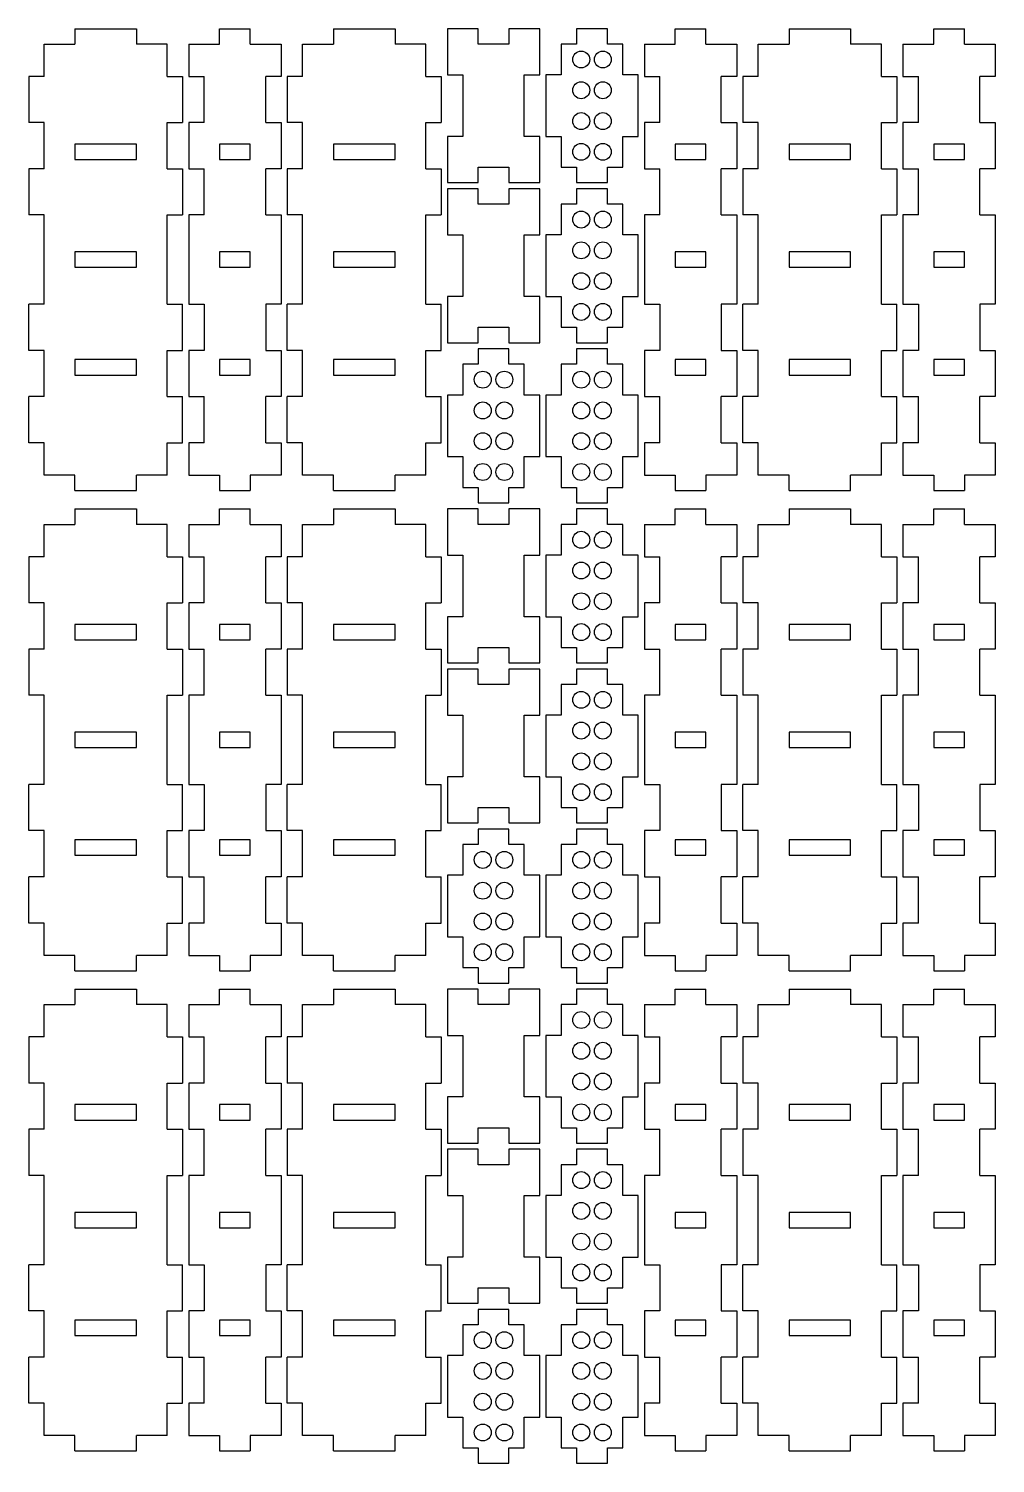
# Model space of a CAD drawing. Header units: millimetres. Extents: x -207 to 951, y -904 to 30.
# Drawn here: x 56.8 to 370.8, y -436.5 to 29.5 of the extents above; entities that cross this region are included whole.
import ezdxf

# ---------------------------------------------------------------- set-up
doc = ezdxf.new("R2010")
doc.units = ezdxf.units.MM

msp = doc.modelspace()

# ---------------------------------------------------------------- linework, layer by layer
at = {"color": 7, "linetype": 'Continuous', "lineweight": 25}
for p, q in [((71.78, 29.5), (71.78, 24.5)), ((71.78, 29.5), (91.78, 29.5)), ((91.78, 29.5), (91.78, 24.5)), ((118.78, 24.5), (118.78, 29.5)), ((118.78, 29.5), (128.78, 29.5)), ((128.78, 24.5), (128.78, 29.5)), ((155.78, 29.5), (155.78, 24.5)), ((155.78, 29.5), (175.78, 29.5)), ((175.78, 29.5), (175.78, 24.5)), ((202.78, 29.5), (192.78, 29.5)), ((192.78, 29.5), (192.78, 14.5)), ((202.78, 24.5), (202.78, 29.5)), ((222.78, 29.5), (212.78, 29.5)), ((212.78, 29.5), (212.78, 24.5)), ((222.78, 14.5), (222.78, 29.5)), ((244.78, 29.5), (234.78, 29.5)), ((234.78, 29.5), (234.78, 24.5)), ((244.78, 24.5), (244.78, 29.5)), ((266.78, 24.5), (266.78, 29.5)), ((266.78, 29.5), (276.78, 29.5)), ((276.78, 24.5), (276.78, 29.5)), ((303.78, 29.5), (303.78, 24.5)), ((303.78, 29.5), (323.78, 29.5)), ((323.78, 29.5), (323.78, 24.5)), ((350.78, 24.5), (350.78, 29.5)), ((350.78, 29.5), (360.78, 29.5)), ((360.78, 24.5), (360.78, 29.5)), ((61.78, 14), (61.78, 24.5)), ((61.78, 24.5), (71.78, 24.5)), ((101.78, 24.5), (91.78, 24.5)), ((101.78, 14), (101.78, 24.5)), ((108.78, 24.5), (108.78, 14)), ((108.78, 24.5), (118.78, 24.5)), ((128.78, 24.5), (138.78, 24.5)), ((138.78, 24.5), (138.78, 14)), ((145.78, 14), (145.78, 24.5)), ((145.78, 24.5), (155.78, 24.5)), ((185.78, 24.5), (175.78, 24.5)), ((185.78, 14), (185.78, 24.5)), ((212.78, 24.5), (202.78, 24.5)), ((234.78, 24.5), (229.78, 24.5)), ((229.78, 24.5), (229.78, 14.5)), ((249.78, 24.5), (244.78, 24.5)), ((249.78, 14.5), (249.78, 24.5)), ((256.78, 24.5), (256.78, 14)), ((256.78, 24.5), (266.78, 24.5)), ((276.78, 24.5), (286.78, 24.5)), ((286.78, 24.5), (286.78, 14)), ((293.78, 14), (293.78, 24.5)), ((293.78, 24.5), (303.78, 24.5)), ((333.78, 24.5), (323.78, 24.5)), ((333.78, 14), (333.78, 24.5)), ((340.78, 24.5), (340.78, 14)), ((340.78, 24.5), (350.78, 24.5)), ((360.78, 24.5), (370.78, 24.5)), ((370.78, 24.5), (370.78, 14)), ((56.78, 14), (56.78, -1)), ((61.78, 14), (56.78, 14)), ((101.78, 14), (106.78, 14)), ((106.78, 14), (106.78, -1)), ((108.78, 14), (113.78, 14)), ((113.78, -1), (113.78, 14)), ((138.78, 14), (133.78, 14)), ((133.78, -1), (133.78, 14)), ((140.78, 14), (140.78, -1)), ((145.78, 14), (140.78, 14)), ((185.78, 14), (190.78, 14)), ((190.78, 14), (190.78, -1)), ((192.78, 14.5), (197.78, 14.5)), ((197.78, 14.5), (197.78, -5.5)), ((217.78, -5.5), (217.78, 14.5)), ((217.78, 14.5), (222.78, 14.5)), ((224.78, 14.5), (224.78, -5.5)), ((229.78, 14.5), (224.78, 14.5)), ((254.78, 14.5), (249.78, 14.5)), ((254.78, -5.5), (254.78, 14.5)), ((256.78, 14), (261.78, 14)), ((261.78, -1), (261.78, 14)), ((286.78, 14), (281.78, 14)), ((281.78, -1), (281.78, 14)), ((288.78, 14), (288.78, -1)), ((293.78, 14), (288.78, 14)), ((333.78, 14), (338.78, 14)), ((338.78, 14), (338.78, -1)), ((340.78, 14), (345.78, 14)), ((345.78, -1), (345.78, 14)), ((370.78, 14), (365.78, 14)), ((365.78, -1), (365.78, 14)), ((61.78, -1), (56.78, -1)), ((61.78, -16), (61.78, -1)), ((101.78, -1), (106.78, -1)), ((101.78, -16), (101.78, -1)), ((108.78, -1), (108.78, -16)), ((113.78, -1), (108.78, -1)), ((133.78, -1), (138.78, -1)), ((138.78, -1), (138.78, -16)), ((145.78, -1), (140.78, -1)), ((145.78, -16), (145.78, -1)), ((185.78, -1), (190.78, -1)), ((185.78, -16), (185.78, -1)), ((256.78, -1), (256.78, -16)), ((261.78, -1), (256.78, -1)), ((281.78, -1), (286.78, -1)), ((286.78, -1), (286.78, -16)), ((293.78, -1), (288.78, -1)), ((293.78, -16), (293.78, -1)), ((333.78, -1), (338.78, -1)), ((333.78, -16), (333.78, -1)), ((340.78, -1), (340.78, -16)), ((345.78, -1), (340.78, -1)), ((365.78, -1), (370.78, -1)), ((370.78, -1), (370.78, -16)), ((91.78, -8), (71.78, -8)), ((71.78, -8), (71.78, -13)), ((91.78, -13), (91.78, -8)), ((128.78, -8), (118.78, -8)), ((118.78, -8), (118.78, -13)), ((128.78, -13), (128.78, -8)), ((175.78, -8), (155.78, -8)), ((155.78, -8), (155.78, -13)), ((175.78, -13), (175.78, -8)), ((197.78, -5.5), (192.78, -5.5)), ((192.78, -5.5), (192.78, -20.5)), ((222.78, -5.5), (217.78, -5.5)), ((222.78, -20.5), (222.78, -5.5)), ((224.78, -5.5), (229.78, -5.5)), ((229.78, -5.5), (229.78, -15.5)), ((249.78, -5.5), (254.78, -5.5)), ((249.78, -15.5), (249.78, -5.5)), ((276.78, -8), (266.78, -8)), ((266.78, -8), (266.78, -13)), ((276.78, -13), (276.78, -8)), ((323.78, -8), (303.78, -8)), ((303.78, -8), (303.78, -13)), ((323.78, -13), (323.78, -8)), ((360.78, -8), (350.78, -8)), ((350.78, -8), (350.78, -13)), ((360.78, -13), (360.78, -8)), ((71.78, -13), (91.78, -13)), ((118.78, -13), (128.78, -13)), ((155.78, -13), (175.78, -13)), ((266.78, -13), (276.78, -13)), ((303.78, -13), (323.78, -13)), ((350.78, -13), (360.78, -13)), ((56.78, -16), (56.78, -31)), ((61.78, -16), (56.78, -16)), ((101.78, -16), (106.78, -16)), ((106.78, -16), (106.78, -31)), ((108.78, -16), (113.78, -16)), ((113.78, -31), (113.78, -16)), ((138.78, -16), (133.78, -16)), ((133.78, -31), (133.78, -16)), ((140.78, -16), (140.78, -31)), ((145.78, -16), (140.78, -16)), ((185.78, -16), (190.78, -16)), ((190.78, -16), (190.78, -31)), ((202.78, -15.5), (212.78, -15.5)), ((202.78, -20.5), (202.78, -15.5)), ((212.78, -15.5), (212.78, -20.5)), ((229.78, -15.5), (234.78, -15.5)), ((234.78, -15.5), (234.78, -20.5)), ((244.78, -15.5), (249.78, -15.5)), ((244.78, -20.5), (244.78, -15.5)), ((256.78, -16), (261.78, -16)), ((261.78, -31), (261.78, -16)), ((286.78, -16), (281.78, -16)), ((281.78, -31), (281.78, -16)), ((288.78, -16), (288.78, -31)), ((293.78, -16), (288.78, -16)), ((333.78, -16), (338.78, -16)), ((338.78, -16), (338.78, -31)), ((340.78, -16), (345.78, -16)), ((345.78, -31), (345.78, -16)), ((370.78, -16), (365.78, -16)), ((365.78, -31), (365.78, -16)), ((192.78, -20.5), (202.78, -20.5)), ((192.78, -22.5), (192.78, -37.5)), ((202.78, -22.5), (192.78, -22.5)), ((202.78, -27.5), (202.78, -22.5)), ((212.78, -20.5), (222.78, -20.5)), ((212.78, -22.5), (212.78, -27.5)), ((222.78, -22.5), (212.78, -22.5)), ((222.78, -37.5), (222.78, -22.5)), ((234.78, -20.5), (244.78, -20.5)), ((244.78, -22.5), (234.78, -22.5)), ((234.78, -22.5), (234.78, -27.5)), ((244.78, -27.5), (244.78, -22.5)), ((212.78, -27.5), (202.78, -27.5)), ((229.78, -27.5), (229.78, -37.5)), ((234.78, -27.5), (229.78, -27.5)), ((249.78, -27.5), (244.78, -27.5)), ((249.78, -37.5), (249.78, -27.5)), ((61.78, -31), (56.78, -31)), ((61.78, -60), (61.78, -31)), ((101.78, -31), (106.78, -31)), ((101.78, -60), (101.78, -31)), ((108.78, -31), (108.78, -60)), ((113.78, -31), (108.78, -31)), ((133.78, -31), (138.78, -31)), ((138.78, -31), (138.78, -60)), ((145.78, -31), (140.78, -31)), ((145.78, -60), (145.78, -31)), ((185.78, -31), (190.78, -31)), ((185.78, -60), (185.78, -31)), ((256.78, -31), (256.78, -60)), ((261.78, -31), (256.78, -31)), ((281.78, -31), (286.78, -31)), ((286.78, -31), (286.78, -60)), ((293.78, -31), (288.78, -31)), ((293.78, -60), (293.78, -31)), ((333.78, -31), (338.78, -31)), ((333.78, -60), (333.78, -31)), ((340.78, -31), (340.78, -60)), ((345.78, -31), (340.78, -31)), ((365.78, -31), (370.78, -31)), ((370.78, -31), (370.78, -60)), ((192.78, -37.5), (197.78, -37.5)), ((197.78, -37.5), (197.78, -57.5)), ((217.78, -37.5), (222.78, -37.5)), ((217.78, -57.5), (217.78, -37.5)), ((224.78, -37.5), (224.78, -57.5)), ((229.78, -37.5), (224.78, -37.5)), ((254.78, -37.5), (249.78, -37.5)), ((254.78, -57.5), (254.78, -37.5)), ((91.78, -43), (71.78, -43)), ((71.78, -43), (71.78, -48)), ((91.78, -48), (91.78, -43)), ((128.78, -43), (118.78, -43)), ((118.78, -43), (118.78, -48)), ((128.78, -48), (128.78, -43)), ((175.78, -43), (155.78, -43)), ((155.78, -43), (155.78, -48)), ((175.78, -48), (175.78, -43)), ((276.78, -43), (266.78, -43)), ((266.78, -43), (266.78, -48)), ((276.78, -48), (276.78, -43)), ((323.78, -43), (303.78, -43)), ((303.78, -43), (303.78, -48)), ((323.78, -48), (323.78, -43)), ((360.78, -43), (350.78, -43)), ((350.78, -43), (350.78, -48)), ((360.78, -48), (360.78, -43)), ((71.78, -48), (91.78, -48)), ((118.78, -48), (128.78, -48)), ((155.78, -48), (175.78, -48)), ((266.78, -48), (276.78, -48)), ((303.78, -48), (323.78, -48)), ((350.78, -48), (360.78, -48)), ((56.78, -75), (56.78, -60)), ((61.78, -60), (56.78, -60)), ((101.78, -60), (106.78, -60)), ((106.78, -75), (106.78, -60)), ((108.78, -60), (113.78, -60)), ((113.78, -60), (113.78, -75)), ((138.78, -60), (133.78, -60)), ((133.78, -60), (133.78, -75)), ((140.78, -75), (140.78, -60)), ((145.78, -60), (140.78, -60)), ((185.78, -60), (190.78, -60)), ((190.78, -75), (190.78, -60)), ((192.78, -57.5), (192.78, -72.5)), ((197.78, -57.5), (192.78, -57.5)), ((222.78, -57.5), (217.78, -57.5)), ((222.78, -72.5), (222.78, -57.5)), ((224.78, -57.5), (229.78, -57.5)), ((229.78, -57.5), (229.78, -67.5)), ((249.78, -67.5), (249.78, -57.5)), ((249.78, -57.5), (254.78, -57.5)), ((256.78, -60), (261.78, -60)), ((261.78, -60), (261.78, -75)), ((286.78, -60), (281.78, -60)), ((281.78, -60), (281.78, -75)), ((288.78, -75), (288.78, -60)), ((293.78, -60), (288.78, -60)), ((333.78, -60), (338.78, -60)), ((338.78, -75), (338.78, -60)), ((340.78, -60), (345.78, -60)), ((345.78, -60), (345.78, -75)), ((370.78, -60), (365.78, -60)), ((365.78, -60), (365.78, -75)), ((202.78, -72.5), (202.78, -67.5)), ((202.78, -67.5), (212.78, -67.5)), ((212.78, -67.5), (212.78, -72.5)), ((229.78, -67.5), (234.78, -67.5)), ((234.78, -67.5), (234.78, -72.5)), ((244.78, -72.5), (244.78, -67.5)), ((244.78, -67.5), (249.78, -67.5)), ((192.78, -72.5), (202.78, -72.5)), ((202.78, -74.5), (202.78, -79.5)), ((212.78, -74.5), (202.78, -74.5)), ((212.78, -72.5), (222.78, -72.5)), ((212.78, -79.5), (212.78, -74.5)), ((234.78, -72.5), (244.78, -72.5)), ((234.78, -74.5), (234.78, -79.5)), ((244.78, -74.5), (234.78, -74.5)), ((244.78, -79.5), (244.78, -74.5)), ((61.78, -75), (56.78, -75)), ((61.78, -90), (61.78, -75)), ((91.78, -78), (71.78, -78)), ((71.78, -78), (71.78, -83)), ((91.78, -83), (91.78, -78)), ((101.78, -75), (106.78, -75)), ((101.78, -90), (101.78, -75)), ((108.78, -75), (108.78, -90)), ((113.78, -75), (108.78, -75)), ((128.78, -78), (118.78, -78)), ((118.78, -78), (118.78, -83)), ((128.78, -83), (128.78, -78)), ((133.78, -75), (138.78, -75)), ((138.78, -75), (138.78, -90)), ((145.78, -75), (140.78, -75)), ((145.78, -90), (145.78, -75)), ((175.78, -78), (155.78, -78)), ((155.78, -78), (155.78, -83)), ((175.78, -83), (175.78, -78)), ((185.78, -75), (190.78, -75)), ((185.78, -90), (185.78, -75)), ((256.78, -75), (256.78, -90)), ((261.78, -75), (256.78, -75)), ((276.78, -78), (266.78, -78)), ((266.78, -78), (266.78, -83)), ((276.78, -83), (276.78, -78)), ((281.78, -75), (286.78, -75)), ((286.78, -75), (286.78, -90)), ((293.78, -75), (288.78, -75)), ((293.78, -90), (293.78, -75)), ((323.78, -78), (303.78, -78)), ((303.78, -78), (303.78, -83)), ((323.78, -83), (323.78, -78)), ((333.78, -75), (338.78, -75)), ((333.78, -90), (333.78, -75)), ((340.78, -75), (340.78, -90)), ((345.78, -75), (340.78, -75)), ((360.78, -78), (350.78, -78)), ((350.78, -78), (350.78, -83)), ((360.78, -83), (360.78, -78)), ((365.78, -75), (370.78, -75)), ((370.78, -75), (370.78, -90)), ((71.78, -83), (91.78, -83)), ((118.78, -83), (128.78, -83)), ((155.78, -83), (175.78, -83)), ((197.78, -79.5), (197.78, -89.5)), ((202.78, -79.5), (197.78, -79.5)), ((217.78, -79.5), (212.78, -79.5)), ((217.78, -89.5), (217.78, -79.5)), ((234.78, -79.5), (229.78, -79.5)), ((229.78, -79.5), (229.78, -89.5)), ((249.78, -79.5), (244.78, -79.5)), ((249.78, -89.5), (249.78, -79.5)), ((266.78, -83), (276.78, -83)), ((303.78, -83), (323.78, -83)), ((350.78, -83), (360.78, -83)), ((56.78, -105), (56.78, -90)), ((61.78, -90), (56.78, -90)), ((101.78, -90), (106.78, -90)), ((106.78, -105), (106.78, -90)), ((108.78, -90), (113.78, -90)), ((113.78, -105), (113.78, -90)), ((138.78, -90), (133.78, -90)), ((133.78, -105), (133.78, -90)), ((140.78, -105), (140.78, -90)), ((145.78, -90), (140.78, -90)), ((185.78, -90), (190.78, -90)), ((190.78, -105), (190.78, -90)), ((192.78, -89.5), (192.78, -109.5)), ((197.78, -89.5), (192.78, -89.5)), ((222.78, -89.5), (217.78, -89.5)), ((222.78, -109.5), (222.78, -89.5)), ((224.78, -89.5), (224.78, -109.5)), ((229.78, -89.5), (224.78, -89.5)), ((254.78, -89.5), (249.78, -89.5)), ((254.78, -109.5), (254.78, -89.5)), ((256.78, -90), (261.78, -90)), ((261.78, -105), (261.78, -90)), ((286.78, -90), (281.78, -90)), ((281.78, -105), (281.78, -90)), ((288.78, -105), (288.78, -90)), ((293.78, -90), (288.78, -90)), ((333.78, -90), (338.78, -90)), ((338.78, -105), (338.78, -90)), ((340.78, -90), (345.78, -90)), ((345.78, -105), (345.78, -90)), ((370.78, -90), (365.78, -90)), ((365.78, -105), (365.78, -90)), ((61.78, -105), (56.78, -105)), ((61.78, -115.5), (61.78, -105)), ((101.78, -105), (106.78, -105)), ((101.78, -115.5), (101.78, -105)), ((108.78, -105), (108.78, -115.5)), ((113.78, -105), (108.78, -105)), ((133.78, -105), (138.78, -105)), ((138.78, -105), (138.78, -115.5)), ((145.78, -105), (140.78, -105)), ((145.78, -115.5), (145.78, -105)), ((185.78, -105), (190.78, -105)), ((185.78, -115.5), (185.78, -105)), ((256.78, -105), (256.78, -115.5)), ((261.78, -105), (256.78, -105)), ((281.78, -105), (286.78, -105)), ((286.78, -105), (286.78, -115.5)), ((293.78, -105), (288.78, -105)), ((293.78, -115.5), (293.78, -105)), ((333.78, -105), (338.78, -105)), ((333.78, -115.5), (333.78, -105)), ((340.78, -105), (340.78, -115.5)), ((345.78, -105), (340.78, -105)), ((365.78, -105), (370.78, -105)), ((370.78, -105), (370.78, -115.5)), ((192.78, -109.5), (197.78, -109.5)), ((197.78, -109.5), (197.78, -119.5)), ((217.78, -119.5), (217.78, -109.5)), ((217.78, -109.5), (222.78, -109.5)), ((224.78, -109.5), (229.78, -109.5)), ((229.78, -109.5), (229.78, -119.5)), ((249.78, -119.5), (249.78, -109.5)), ((249.78, -109.5), (254.78, -109.5)), ((71.78, -115.5), (61.78, -115.5)), ((71.78, -120.5), (71.78, -115.5)), ((101.78, -115.5), (91.78, -115.5)), ((91.78, -120.5), (91.78, -115.5)), ((108.78, -115.5), (118.78, -115.5)), ((118.78, -115.5), (118.78, -120.5)), ((138.78, -115.5), (128.78, -115.5)), ((128.78, -115.5), (128.78, -120.5)), ((155.78, -115.5), (145.78, -115.5)), ((155.78, -120.5), (155.78, -115.5)), ((185.78, -115.5), (175.78, -115.5)), ((175.78, -120.5), (175.78, -115.5)), ((256.78, -115.5), (266.78, -115.5)), ((266.78, -115.5), (266.78, -120.5)), ((286.78, -115.5), (276.78, -115.5)), ((276.78, -115.5), (276.78, -120.5)), ((303.78, -115.5), (293.78, -115.5)), ((303.78, -120.5), (303.78, -115.5)), ((333.78, -115.5), (323.78, -115.5)), ((323.78, -120.5), (323.78, -115.5)), ((340.78, -115.5), (350.78, -115.5)), ((350.78, -115.5), (350.78, -120.5)), ((360.78, -115.5), (360.78, -120.5)), ((370.78, -115.5), (360.78, -115.5)), ((71.78, -120.5), (91.78, -120.5)), ((118.78, -120.5), (128.78, -120.5)), ((155.78, -120.5), (175.78, -120.5)), ((197.78, -119.5), (202.78, -119.5)), ((202.78, -119.5), (202.78, -124.5)), ((212.78, -119.5), (217.78, -119.5)), ((212.78, -124.5), (212.78, -119.5)), ((229.78, -119.5), (234.78, -119.5)), ((234.78, -119.5), (234.78, -124.5)), ((244.78, -119.5), (249.78, -119.5)), ((244.78, -124.5), (244.78, -119.5)), ((266.78, -120.5), (276.78, -120.5)), ((303.78, -120.5), (323.78, -120.5)), ((350.78, -120.5), (360.78, -120.5)), ((202.78, -124.5), (212.78, -124.5)), ((234.78, -124.5), (244.78, -124.5)), ((71.78, -126.5), (71.78, -131.5)), ((71.78, -126.5), (91.78, -126.5)), ((91.78, -126.5), (91.78, -131.5)), ((118.78, -131.5), (118.78, -126.5)), ((118.78, -126.5), (128.78, -126.5)), ((128.78, -131.5), (128.78, -126.5)), ((155.78, -126.5), (155.78, -131.5)), ((155.78, -126.5), (175.78, -126.5)), ((175.78, -126.5), (175.78, -131.5)), ((202.78, -126.5), (192.78, -126.5)), ((192.78, -126.5), (192.78, -141.5)), ((202.78, -131.5), (202.78, -126.5)), ((212.78, -126.5), (212.78, -131.5)), ((222.78, -126.5), (212.78, -126.5)), ((222.78, -141.5), (222.78, -126.5)), ((244.78, -126.5), (234.78, -126.5)), ((234.78, -126.5), (234.78, -131.5)), ((244.78, -131.5), (244.78, -126.5)), ((266.78, -131.5), (266.78, -126.5)), ((266.78, -126.5), (276.78, -126.5)), ((276.78, -131.5), (276.78, -126.5)), ((303.78, -126.5), (303.78, -131.5)), ((303.78, -126.5), (323.78, -126.5)), ((323.78, -126.5), (323.78, -131.5)), ((350.78, -131.5), (350.78, -126.5)), ((350.78, -126.5), (360.78, -126.5)), ((360.78, -131.5), (360.78, -126.5)), ((61.78, -142), (61.78, -131.5)), ((61.78, -131.5), (71.78, -131.5)), ((101.78, -131.5), (91.78, -131.5)), ((101.78, -142), (101.78, -131.5)), ((108.78, -131.5), (108.78, -142)), ((108.78, -131.5), (118.78, -131.5)), ((128.78, -131.5), (138.78, -131.5)), ((138.78, -131.5), (138.78, -142)), ((145.78, -142), (145.78, -131.5)), ((145.78, -131.5), (155.78, -131.5)), ((185.78, -131.5), (175.78, -131.5)), ((185.78, -142), (185.78, -131.5)), ((212.78, -131.5), (202.78, -131.5)), ((234.78, -131.5), (229.78, -131.5)), ((229.78, -131.5), (229.78, -141.5)), ((249.78, -131.5), (244.78, -131.5)), ((249.78, -141.5), (249.78, -131.5)), ((256.78, -131.5), (256.78, -142)), ((256.78, -131.5), (266.78, -131.5)), ((276.78, -131.5), (286.78, -131.5)), ((286.78, -131.5), (286.78, -142)), ((293.78, -142), (293.78, -131.5)), ((293.78, -131.5), (303.78, -131.5)), ((333.78, -131.5), (323.78, -131.5)), ((333.78, -142), (333.78, -131.5)), ((340.78, -131.5), (340.78, -142)), ((340.78, -131.5), (350.78, -131.5)), ((360.78, -131.5), (370.78, -131.5)), ((370.78, -131.5), (370.78, -142)), ((56.78, -142), (56.78, -157)), ((61.78, -142), (56.78, -142)), ((101.78, -142), (106.78, -142)), ((106.78, -142), (106.78, -157)), ((108.78, -142), (113.78, -142)), ((113.78, -157), (113.78, -142)), ((138.78, -142), (133.78, -142)), ((133.78, -157), (133.78, -142)), ((140.78, -142), (140.78, -157)), ((145.78, -142), (140.78, -142)), ((185.78, -142), (190.78, -142)), ((190.78, -142), (190.78, -157)), ((192.78, -141.5), (197.78, -141.5)), ((197.78, -141.5), (197.78, -161.5)), ((217.78, -141.5), (222.78, -141.5)), ((217.78, -161.5), (217.78, -141.5)), ((224.78, -141.5), (224.78, -161.5)), ((229.78, -141.5), (224.78, -141.5)), ((254.78, -141.5), (249.78, -141.5)), ((254.78, -161.5), (254.78, -141.5)), ((256.78, -142), (261.78, -142)), ((261.78, -157), (261.78, -142)), ((286.78, -142), (281.78, -142)), ((281.78, -157), (281.78, -142)), ((288.78, -142), (288.78, -157)), ((293.78, -142), (288.78, -142)), ((333.78, -142), (338.78, -142)), ((338.78, -142), (338.78, -157)), ((340.78, -142), (345.78, -142)), ((345.78, -157), (345.78, -142)), ((370.78, -142), (365.78, -142)), ((365.78, -157), (365.78, -142)), ((61.78, -157), (56.78, -157)), ((61.78, -172), (61.78, -157)), ((101.78, -157), (106.78, -157)), ((101.78, -172), (101.78, -157)), ((108.78, -157), (108.78, -172)), ((113.78, -157), (108.78, -157)), ((133.78, -157), (138.78, -157)), ((138.78, -157), (138.78, -172)), ((145.78, -157), (140.78, -157)), ((145.78, -172), (145.78, -157)), ((185.78, -157), (190.78, -157)), ((185.78, -172), (185.78, -157)), ((256.78, -157), (256.78, -172)), ((261.78, -157), (256.78, -157)), ((281.78, -157), (286.78, -157)), ((286.78, -157), (286.78, -172)), ((293.78, -157), (288.78, -157)), ((293.78, -172), (293.78, -157)), ((333.78, -157), (338.78, -157)), ((333.78, -172), (333.78, -157)), ((340.78, -157), (340.78, -172)), ((345.78, -157), (340.78, -157)), ((365.78, -157), (370.78, -157)), ((370.78, -157), (370.78, -172)), ((197.78, -161.5), (192.78, -161.5)), ((192.78, -161.5), (192.78, -176.5)), ((222.78, -161.5), (217.78, -161.5)), ((222.78, -176.5), (222.78, -161.5)), ((224.78, -161.5), (229.78, -161.5)), ((229.78, -161.5), (229.78, -171.5)), ((249.78, -161.5), (254.78, -161.5)), ((249.78, -171.5), (249.78, -161.5)), ((91.78, -164), (71.78, -164)), ((71.78, -164), (71.78, -169)), ((91.78, -169), (91.78, -164)), ((128.78, -164), (118.78, -164)), ((118.78, -164), (118.78, -169)), ((128.78, -169), (128.78, -164)), ((175.78, -164), (155.78, -164)), ((155.78, -164), (155.78, -169)), ((175.78, -169), (175.78, -164)), ((276.78, -164), (266.78, -164)), ((266.78, -164), (266.78, -169)), ((276.78, -169), (276.78, -164)), ((323.78, -164), (303.78, -164)), ((303.78, -164), (303.78, -169)), ((323.78, -169), (323.78, -164)), ((360.78, -164), (350.78, -164)), ((350.78, -164), (350.78, -169)), ((360.78, -169), (360.78, -164)), ((56.78, -172), (56.78, -187)), ((61.78, -172), (56.78, -172)), ((71.78, -169), (91.78, -169)), ((101.78, -172), (106.78, -172)), ((106.78, -172), (106.78, -187)), ((108.78, -172), (113.78, -172)), ((113.78, -187), (113.78, -172)), ((118.78, -169), (128.78, -169)), ((138.78, -172), (133.78, -172)), ((133.78, -187), (133.78, -172)), ((140.78, -172), (140.78, -187)), ((145.78, -172), (140.78, -172)), ((155.78, -169), (175.78, -169)), ((185.78, -172), (190.78, -172)), ((190.78, -172), (190.78, -187)), ((202.78, -176.5), (202.78, -171.5)), ((202.78, -171.5), (212.78, -171.5)), ((212.78, -171.5), (212.78, -176.5)), ((229.78, -171.5), (234.78, -171.5)), ((234.78, -171.5), (234.78, -176.5)), ((244.78, -171.5), (249.78, -171.5)), ((244.78, -176.5), (244.78, -171.5)), ((256.78, -172), (261.78, -172)), ((261.78, -187), (261.78, -172)), ((266.78, -169), (276.78, -169)), ((286.78, -172), (281.78, -172)), ((281.78, -187), (281.78, -172)), ((288.78, -172), (288.78, -187)), ((293.78, -172), (288.78, -172)), ((303.78, -169), (323.78, -169)), ((333.78, -172), (338.78, -172)), ((338.78, -172), (338.78, -187)), ((340.78, -172), (345.78, -172)), ((345.78, -187), (345.78, -172)), ((350.78, -169), (360.78, -169)), ((370.78, -172), (365.78, -172)), ((365.78, -187), (365.78, -172)), ((192.78, -176.5), (202.78, -176.5)), ((212.78, -176.5), (222.78, -176.5)), ((234.78, -176.5), (244.78, -176.5)), ((202.78, -178.5), (192.78, -178.5)), ((192.78, -178.5), (192.78, -193.5)), ((202.78, -183.5), (202.78, -178.5)), ((212.78, -178.5), (212.78, -183.5)), ((222.78, -178.5), (212.78, -178.5)), ((222.78, -193.5), (222.78, -178.5)), ((234.78, -178.5), (234.78, -183.5)), ((244.78, -178.5), (234.78, -178.5)), ((244.78, -183.5), (244.78, -178.5)), ((212.78, -183.5), (202.78, -183.5)), ((229.78, -183.5), (229.78, -193.5)), ((234.78, -183.5), (229.78, -183.5)), ((249.78, -183.5), (244.78, -183.5)), ((249.78, -193.5), (249.78, -183.5)), ((61.78, -187), (56.78, -187)), ((61.78, -216), (61.78, -187)), ((101.78, -187), (106.78, -187)), ((101.78, -216), (101.78, -187)), ((108.78, -187), (108.78, -216)), ((113.78, -187), (108.78, -187)), ((133.78, -187), (138.78, -187)), ((138.78, -187), (138.78, -216)), ((145.78, -187), (140.78, -187)), ((145.78, -216), (145.78, -187)), ((185.78, -187), (190.78, -187)), ((185.78, -216), (185.78, -187)), ((256.78, -187), (256.78, -216)), ((261.78, -187), (256.78, -187)), ((281.78, -187), (286.78, -187)), ((286.78, -187), (286.78, -216)), ((293.78, -187), (288.78, -187)), ((293.78, -216), (293.78, -187)), ((333.78, -187), (338.78, -187)), ((333.78, -216), (333.78, -187)), ((340.78, -187), (340.78, -216)), ((345.78, -187), (340.78, -187)), ((365.78, -187), (370.78, -187)), ((370.78, -187), (370.78, -216)), ((192.78, -193.5), (197.78, -193.5)), ((197.78, -193.5), (197.78, -213.5)), ((217.78, -193.5), (222.78, -193.5)), ((217.78, -213.5), (217.78, -193.5)), ((224.78, -193.5), (224.78, -213.5)), ((229.78, -193.5), (224.78, -193.5)), ((254.78, -193.5), (249.78, -193.5)), ((254.78, -213.5), (254.78, -193.5)), ((91.78, -199), (71.78, -199)), ((71.78, -199), (71.78, -204)), ((91.78, -204), (91.78, -199)), ((128.78, -199), (118.78, -199)), ((118.78, -199), (118.78, -204)), ((128.78, -204), (128.78, -199)), ((175.78, -199), (155.78, -199)), ((155.78, -199), (155.78, -204)), ((175.78, -204), (175.78, -199)), ((276.78, -199), (266.78, -199)), ((266.78, -199), (266.78, -204)), ((276.78, -204), (276.78, -199)), ((323.78, -199), (303.78, -199)), ((303.78, -199), (303.78, -204)), ((323.78, -204), (323.78, -199)), ((360.78, -199), (350.78, -199)), ((350.78, -199), (350.78, -204)), ((360.78, -204), (360.78, -199)), ((71.78, -204), (91.78, -204)), ((118.78, -204), (128.78, -204)), ((155.78, -204), (175.78, -204)), ((266.78, -204), (276.78, -204)), ((303.78, -204), (323.78, -204)), ((350.78, -204), (360.78, -204)), ((192.78, -213.5), (192.78, -228.5)), ((197.78, -213.5), (192.78, -213.5)), ((222.78, -213.5), (217.78, -213.5)), ((222.78, -228.5), (222.78, -213.5)), ((224.78, -213.5), (229.78, -213.5)), ((229.78, -213.5), (229.78, -223.5)), ((249.78, -213.5), (254.78, -213.5)), ((249.78, -223.5), (249.78, -213.5)), ((56.78, -231), (56.78, -216)), ((61.78, -216), (56.78, -216)), ((101.78, -216), (106.78, -216)), ((106.78, -231), (106.78, -216)), ((108.78, -216), (113.78, -216)), ((113.78, -216), (113.78, -231)), ((138.78, -216), (133.78, -216)), ((133.78, -216), (133.78, -231)), ((140.78, -231), (140.78, -216)), ((145.78, -216), (140.78, -216)), ((185.78, -216), (190.78, -216)), ((190.78, -231), (190.78, -216)), ((256.78, -216), (261.78, -216)), ((261.78, -216), (261.78, -231)), ((286.78, -216), (281.78, -216)), ((281.78, -216), (281.78, -231)), ((288.78, -231), (288.78, -216)), ((293.78, -216), (288.78, -216)), ((333.78, -216), (338.78, -216)), ((338.78, -231), (338.78, -216)), ((340.78, -216), (345.78, -216)), ((345.78, -216), (345.78, -231)), ((370.78, -216), (365.78, -216)), ((365.78, -216), (365.78, -231)), ((202.78, -228.5), (202.78, -223.5)), ((202.78, -223.5), (212.78, -223.5)), ((212.78, -223.5), (212.78, -228.5)), ((229.78, -223.5), (234.78, -223.5)), ((234.78, -223.5), (234.78, -228.5)), ((244.78, -223.5), (249.78, -223.5)), ((244.78, -228.5), (244.78, -223.5)), ((61.78, -231), (56.78, -231)), ((61.78, -246), (61.78, -231)), ((101.78, -231), (106.78, -231)), ((101.78, -246), (101.78, -231)), ((108.78, -231), (108.78, -246)), ((113.78, -231), (108.78, -231)), ((133.78, -231), (138.78, -231)), ((138.78, -231), (138.78, -246)), ((145.78, -231), (140.78, -231)), ((145.78, -246), (145.78, -231)), ((185.78, -231), (190.78, -231)), ((185.78, -246), (185.78, -231)), ((192.78, -228.5), (202.78, -228.5)), ((202.78, -230.5), (202.78, -235.5)), ((212.78, -230.5), (202.78, -230.5)), ((212.78, -228.5), (222.78, -228.5)), ((212.78, -235.5), (212.78, -230.5)), ((234.78, -228.5), (244.78, -228.5)), ((234.78, -230.5), (234.78, -235.5)), ((244.78, -230.5), (234.78, -230.5)), ((244.78, -235.5), (244.78, -230.5)), ((256.78, -231), (256.78, -246)), ((261.78, -231), (256.78, -231)), ((281.78, -231), (286.78, -231)), ((286.78, -231), (286.78, -246)), ((293.78, -231), (288.78, -231)), ((293.78, -246), (293.78, -231)), ((333.78, -231), (338.78, -231)), ((333.78, -246), (333.78, -231)), ((340.78, -231), (340.78, -246)), ((345.78, -231), (340.78, -231)), ((365.78, -231), (370.78, -231)), ((370.78, -231), (370.78, -246)), ((91.78, -234), (71.78, -234)), ((71.78, -234), (71.78, -239)), ((91.78, -239), (91.78, -234)), ((128.78, -234), (118.78, -234)), ((118.78, -234), (118.78, -239)), ((128.78, -239), (128.78, -234)), ((175.78, -234), (155.78, -234)), ((155.78, -234), (155.78, -239)), ((175.78, -239), (175.78, -234)), ((197.78, -235.5), (197.78, -245.5)), ((202.78, -235.5), (197.78, -235.5)), ((217.78, -235.5), (212.78, -235.5)), ((217.78, -245.5), (217.78, -235.5)), ((229.78, -235.5), (229.78, -245.5)), ((234.78, -235.5), (229.78, -235.5)), ((249.78, -235.5), (244.78, -235.5)), ((249.78, -245.5), (249.78, -235.5)), ((276.78, -234), (266.78, -234)), ((266.78, -234), (266.78, -239)), ((276.78, -239), (276.78, -234)), ((323.78, -234), (303.78, -234)), ((303.78, -234), (303.78, -239)), ((323.78, -239), (323.78, -234)), ((360.78, -234), (350.78, -234)), ((350.78, -234), (350.78, -239)), ((360.78, -239), (360.78, -234)), ((71.78, -239), (91.78, -239)), ((118.78, -239), (128.78, -239)), ((155.78, -239), (175.78, -239)), ((266.78, -239), (276.78, -239)), ((303.78, -239), (323.78, -239)), ((350.78, -239), (360.78, -239)), ((56.78, -261), (56.78, -246)), ((61.78, -246), (56.78, -246)), ((101.78, -246), (106.78, -246)), ((106.78, -261), (106.78, -246)), ((108.78, -246), (113.78, -246)), ((113.78, -261), (113.78, -246)), ((138.78, -246), (133.78, -246)), ((133.78, -261), (133.78, -246)), ((140.78, -261), (140.78, -246)), ((145.78, -246), (140.78, -246)), ((185.78, -246), (190.78, -246)), ((190.78, -261), (190.78, -246)), ((192.78, -245.5), (192.78, -265.5)), ((197.78, -245.5), (192.78, -245.5)), ((222.78, -245.5), (217.78, -245.5)), ((222.78, -265.5), (222.78, -245.5)), ((224.78, -245.5), (224.78, -265.5)), ((229.78, -245.5), (224.78, -245.5)), ((254.78, -245.5), (249.78, -245.5)), ((254.78, -265.5), (254.78, -245.5)), ((256.78, -246), (261.78, -246)), ((261.78, -261), (261.78, -246)), ((286.78, -246), (281.78, -246)), ((281.78, -261), (281.78, -246)), ((288.78, -261), (288.78, -246)), ((293.78, -246), (288.78, -246)), ((333.78, -246), (338.78, -246)), ((338.78, -261), (338.78, -246)), ((340.78, -246), (345.78, -246)), ((345.78, -261), (345.78, -246)), ((370.78, -246), (365.78, -246)), ((365.78, -261), (365.78, -246)), ((61.78, -261), (56.78, -261)), ((61.78, -271.5), (61.78, -261)), ((101.78, -261), (106.78, -261)), ((101.78, -271.5), (101.78, -261)), ((108.78, -261), (108.78, -271.5)), ((113.78, -261), (108.78, -261)), ((133.78, -261), (138.78, -261)), ((138.78, -261), (138.78, -271.5)), ((145.78, -261), (140.78, -261)), ((145.78, -271.5), (145.78, -261)), ((185.78, -261), (190.78, -261)), ((185.78, -271.5), (185.78, -261)), ((192.78, -265.5), (197.78, -265.5)), ((197.78, -265.5), (197.78, -275.5)), ((217.78, -265.5), (222.78, -265.5)), ((217.78, -275.5), (217.78, -265.5)), ((224.78, -265.5), (229.78, -265.5)), ((229.78, -265.5), (229.78, -275.5)), ((249.78, -275.5), (249.78, -265.5)), ((249.78, -265.5), (254.78, -265.5)), ((256.78, -261), (256.78, -271.5)), ((261.78, -261), (256.78, -261)), ((281.78, -261), (286.78, -261)), ((286.78, -261), (286.78, -271.5)), ((293.78, -261), (288.78, -261)), ((293.78, -271.5), (293.78, -261)), ((333.78, -261), (338.78, -261)), ((333.78, -271.5), (333.78, -261)), ((340.78, -261), (340.78, -271.5)), ((345.78, -261), (340.78, -261)), ((365.78, -261), (370.78, -261)), ((370.78, -261), (370.78, -271.5)), ((71.78, -271.5), (61.78, -271.5)), ((71.78, -276.5), (71.78, -271.5)), ((101.78, -271.5), (91.78, -271.5)), ((91.78, -276.5), (91.78, -271.5)), ((108.78, -271.5), (118.78, -271.5)), ((118.78, -271.5), (118.78, -276.5)), ((128.78, -271.5), (128.78, -276.5)), ((138.78, -271.5), (128.78, -271.5)), ((155.78, -271.5), (145.78, -271.5)), ((155.78, -276.5), (155.78, -271.5)), ((185.78, -271.5), (175.78, -271.5)), ((175.78, -276.5), (175.78, -271.5)), ((256.78, -271.5), (266.78, -271.5)), ((266.78, -271.5), (266.78, -276.5)), ((286.78, -271.5), (276.78, -271.5)), ((276.78, -271.5), (276.78, -276.5)), ((303.78, -271.5), (293.78, -271.5)), ((303.78, -276.5), (303.78, -271.5)), ((333.78, -271.5), (323.78, -271.5)), ((323.78, -276.5), (323.78, -271.5)), ((340.78, -271.5), (350.78, -271.5)), ((350.78, -271.5), (350.78, -276.5)), ((370.78, -271.5), (360.78, -271.5)), ((360.78, -271.5), (360.78, -276.5)), ((71.78, -276.5), (91.78, -276.5)), ((118.78, -276.5), (128.78, -276.5)), ((155.78, -276.5), (175.78, -276.5)), ((197.78, -275.5), (202.78, -275.5)), ((202.78, -275.5), (202.78, -280.5)), ((212.78, -280.5), (212.78, -275.5)), ((212.78, -275.5), (217.78, -275.5)), ((229.78, -275.5), (234.78, -275.5)), ((234.78, -275.5), (234.78, -280.5)), ((244.78, -280.5), (244.78, -275.5)), ((244.78, -275.5), (249.78, -275.5)), ((266.78, -276.5), (276.78, -276.5)), ((303.78, -276.5), (323.78, -276.5)), ((350.78, -276.5), (360.78, -276.5)), ((71.78, -282.5), (71.78, -287.5)), ((71.78, -282.5), (91.78, -282.5)), ((91.78, -282.5), (91.78, -287.5)), ((118.78, -287.5), (118.78, -282.5)), ((118.78, -282.5), (128.78, -282.5)), ((128.78, -287.5), (128.78, -282.5)), ((155.78, -282.5), (155.78, -287.5)), ((155.78, -282.5), (175.78, -282.5)), ((175.78, -282.5), (175.78, -287.5)), ((202.78, -282.5), (192.78, -282.5)), ((192.78, -282.5), (192.78, -297.5)), ((202.78, -280.5), (212.78, -280.5)), ((202.78, -287.5), (202.78, -282.5)), ((212.78, -282.5), (212.78, -287.5)), ((222.78, -282.5), (212.78, -282.5)), ((222.78, -297.5), (222.78, -282.5)), ((234.78, -280.5), (244.78, -280.5)), ((244.78, -282.5), (234.78, -282.5)), ((234.78, -282.5), (234.78, -287.5)), ((244.78, -287.5), (244.78, -282.5)), ((266.78, -287.5), (266.78, -282.5)), ((266.78, -282.5), (276.78, -282.5)), ((276.78, -287.5), (276.78, -282.5)), ((303.78, -282.5), (303.78, -287.5)), ((303.78, -282.5), (323.78, -282.5)), ((323.78, -282.5), (323.78, -287.5)), ((350.78, -287.5), (350.78, -282.5)), ((350.78, -282.5), (360.78, -282.5)), ((360.78, -287.5), (360.78, -282.5)), ((61.78, -298), (61.78, -287.5)), ((61.78, -287.5), (71.78, -287.5)), ((101.78, -287.5), (91.78, -287.5)), ((101.78, -298), (101.78, -287.5)), ((108.78, -287.5), (108.78, -298)), ((108.78, -287.5), (118.78, -287.5)), ((128.78, -287.5), (138.78, -287.5)), ((138.78, -287.5), (138.78, -298)), ((145.78, -298), (145.78, -287.5)), ((145.78, -287.5), (155.78, -287.5)), ((185.78, -287.5), (175.78, -287.5)), ((185.78, -298), (185.78, -287.5)), ((212.78, -287.5), (202.78, -287.5)), ((229.78, -287.5), (229.78, -297.5)), ((234.78, -287.5), (229.78, -287.5)), ((249.78, -287.5), (244.78, -287.5)), ((249.78, -297.5), (249.78, -287.5)), ((256.78, -287.5), (256.78, -298)), ((256.78, -287.5), (266.78, -287.5)), ((276.78, -287.5), (286.78, -287.5)), ((286.78, -287.5), (286.78, -298)), ((293.78, -298), (293.78, -287.5)), ((293.78, -287.5), (303.78, -287.5)), ((333.78, -287.5), (323.78, -287.5)), ((333.78, -298), (333.78, -287.5)), ((340.78, -287.5), (340.78, -298)), ((340.78, -287.5), (350.78, -287.5)), ((360.78, -287.5), (370.78, -287.5)), ((370.78, -287.5), (370.78, -298)), ((56.78, -298), (56.78, -313)), ((61.78, -298), (56.78, -298)), ((101.78, -298), (106.78, -298)), ((106.78, -298), (106.78, -313)), ((108.78, -298), (113.78, -298)), ((113.78, -313), (113.78, -298)), ((138.78, -298), (133.78, -298)), ((133.78, -313), (133.78, -298)), ((140.78, -298), (140.78, -313)), ((145.78, -298), (140.78, -298)), ((185.78, -298), (190.78, -298)), ((190.78, -298), (190.78, -313)), ((192.78, -297.5), (197.78, -297.5)), ((197.78, -297.5), (197.78, -317.5)), ((217.78, -297.5), (222.78, -297.5)), ((217.78, -317.5), (217.78, -297.5)), ((224.78, -297.5), (224.78, -317.5)), ((229.78, -297.5), (224.78, -297.5)), ((254.78, -297.5), (249.78, -297.5)), ((254.78, -317.5), (254.78, -297.5)), ((256.78, -298), (261.78, -298)), ((261.78, -313), (261.78, -298)), ((286.78, -298), (281.78, -298)), ((281.78, -313), (281.78, -298)), ((288.78, -298), (288.78, -313)), ((293.78, -298), (288.78, -298)), ((333.78, -298), (338.78, -298)), ((338.78, -298), (338.78, -313)), ((340.78, -298), (345.78, -298)), ((345.78, -313), (345.78, -298)), ((370.78, -298), (365.78, -298)), ((365.78, -313), (365.78, -298)), ((61.78, -313), (56.78, -313)), ((61.78, -328), (61.78, -313)), ((101.78, -313), (106.78, -313)), ((101.78, -328), (101.78, -313)), ((108.78, -313), (108.78, -328)), ((113.78, -313), (108.78, -313)), ((133.78, -313), (138.78, -313)), ((138.78, -313), (138.78, -328)), ((145.78, -313), (140.78, -313)), ((145.78, -328), (145.78, -313)), ((185.78, -313), (190.78, -313)), ((185.78, -328), (185.78, -313)), ((256.78, -313), (256.78, -328)), ((261.78, -313), (256.78, -313)), ((281.78, -313), (286.78, -313)), ((286.78, -313), (286.78, -328)), ((293.78, -313), (288.78, -313)), ((293.78, -328), (293.78, -313)), ((333.78, -313), (338.78, -313)), ((333.78, -328), (333.78, -313)), ((340.78, -313), (340.78, -328)), ((345.78, -313), (340.78, -313)), ((365.78, -313), (370.78, -313)), ((370.78, -313), (370.78, -328)), ((91.78, -320), (71.78, -320)), ((71.78, -320), (71.78, -325)), ((91.78, -325), (91.78, -320)), ((128.78, -320), (118.78, -320)), ((118.78, -320), (118.78, -325)), ((128.78, -325), (128.78, -320)), ((175.78, -320), (155.78, -320)), ((155.78, -320), (155.78, -325)), ((175.78, -325), (175.78, -320)), ((192.78, -317.5), (192.78, -332.5)), ((197.78, -317.5), (192.78, -317.5)), ((222.78, -317.5), (217.78, -317.5)), ((222.78, -332.5), (222.78, -317.5)), ((224.78, -317.5), (229.78, -317.5)), ((229.78, -317.5), (229.78, -327.5)), ((249.78, -327.5), (249.78, -317.5)), ((249.78, -317.5), (254.78, -317.5)), ((276.78, -320), (266.78, -320)), ((266.78, -320), (266.78, -325)), ((276.78, -325), (276.78, -320)), ((323.78, -320), (303.78, -320)), ((303.78, -320), (303.78, -325)), ((323.78, -325), (323.78, -320)), ((360.78, -320), (350.78, -320)), ((350.78, -320), (350.78, -325)), ((360.78, -325), (360.78, -320)), ((71.78, -325), (91.78, -325)), ((118.78, -325), (128.78, -325)), ((155.78, -325), (175.78, -325)), ((266.78, -325), (276.78, -325)), ((303.78, -325), (323.78, -325)), ((350.78, -325), (360.78, -325)), ((56.78, -328), (56.78, -343)), ((61.78, -328), (56.78, -328)), ((101.78, -328), (106.78, -328)), ((106.78, -328), (106.78, -343)), ((108.78, -328), (113.78, -328)), ((113.78, -343), (113.78, -328)), ((138.78, -328), (133.78, -328)), ((133.78, -343), (133.78, -328)), ((140.78, -328), (140.78, -343)), ((145.78, -328), (140.78, -328)), ((185.78, -328), (190.78, -328)), ((190.78, -328), (190.78, -343)), ((202.78, -332.5), (202.78, -327.5)), ((202.78, -327.5), (212.78, -327.5)), ((212.78, -327.5), (212.78, -332.5)), ((229.78, -327.5), (234.78, -327.5)), ((234.78, -327.5), (234.78, -332.5)), ((244.78, -327.5), (249.78, -327.5)), ((244.78, -332.5), (244.78, -327.5)), ((256.78, -328), (261.78, -328)), ((261.78, -343), (261.78, -328)), ((286.78, -328), (281.78, -328)), ((281.78, -343), (281.78, -328)), ((288.78, -328), (288.78, -343)), ((293.78, -328), (288.78, -328)), ((333.78, -328), (338.78, -328)), ((338.78, -328), (338.78, -343)), ((340.78, -328), (345.78, -328)), ((345.78, -343), (345.78, -328)), ((370.78, -328), (365.78, -328)), ((365.78, -343), (365.78, -328)), ((192.78, -332.5), (202.78, -332.5)), ((192.78, -334.5), (192.78, -349.5)), ((202.78, -334.5), (192.78, -334.5)), ((202.78, -339.5), (202.78, -334.5)), ((212.78, -332.5), (222.78, -332.5)), ((212.78, -334.5), (212.78, -339.5)), ((222.78, -334.5), (212.78, -334.5)), ((222.78, -349.5), (222.78, -334.5)), ((234.78, -332.5), (244.78, -332.5)), ((244.78, -334.5), (234.78, -334.5)), ((234.78, -334.5), (234.78, -339.5)), ((244.78, -339.5), (244.78, -334.5)), ((212.78, -339.5), (202.78, -339.5)), ((229.78, -339.5), (229.78, -349.5)), ((234.78, -339.5), (229.78, -339.5)), ((249.78, -339.5), (244.78, -339.5)), ((249.78, -349.5), (249.78, -339.5)), ((61.78, -343), (56.78, -343)), ((61.78, -372), (61.78, -343)), ((101.78, -343), (106.78, -343)), ((101.78, -372), (101.78, -343)), ((108.78, -343), (108.78, -372)), ((113.78, -343), (108.78, -343)), ((133.78, -343), (138.78, -343)), ((138.78, -343), (138.78, -372)), ((145.78, -343), (140.78, -343)), ((145.78, -372), (145.78, -343)), ((185.78, -343), (190.78, -343)), ((185.78, -372), (185.78, -343)), ((256.78, -343), (256.78, -372)), ((261.78, -343), (256.78, -343)), ((281.78, -343), (286.78, -343)), ((286.78, -343), (286.78, -372)), ((293.78, -343), (288.78, -343)), ((293.78, -372), (293.78, -343)), ((333.78, -343), (338.78, -343)), ((333.78, -372), (333.78, -343)), ((340.78, -343), (340.78, -372)), ((345.78, -343), (340.78, -343)), ((365.78, -343), (370.78, -343)), ((370.78, -343), (370.78, -372)), ((192.78, -349.5), (197.78, -349.5)), ((197.78, -349.5), (197.78, -369.5)), ((217.78, -349.5), (222.78, -349.5)), ((217.78, -369.5), (217.78, -349.5)), ((229.78, -349.5), (224.78, -349.5)), ((224.78, -349.5), (224.78, -369.5)), ((254.78, -349.5), (249.78, -349.5)), ((254.78, -369.5), (254.78, -349.5)), ((91.78, -355), (71.78, -355)), ((71.78, -355), (71.78, -360)), ((91.78, -360), (91.78, -355)), ((128.78, -355), (118.78, -355)), ((118.78, -355), (118.78, -360)), ((128.78, -360), (128.78, -355)), ((175.78, -355), (155.78, -355)), ((155.78, -355), (155.78, -360)), ((175.78, -360), (175.78, -355)), ((276.78, -355), (266.78, -355)), ((266.78, -355), (266.78, -360)), ((276.78, -360), (276.78, -355)), ((323.78, -355), (303.78, -355)), ((303.78, -355), (303.78, -360)), ((323.78, -360), (323.78, -355)), ((360.78, -355), (350.78, -355)), ((350.78, -355), (350.78, -360)), ((360.78, -360), (360.78, -355)), ((71.78, -360), (91.78, -360)), ((118.78, -360), (128.78, -360)), ((155.78, -360), (175.78, -360)), ((266.78, -360), (276.78, -360)), ((303.78, -360), (323.78, -360)), ((350.78, -360), (360.78, -360)), ((56.78, -387), (56.78, -372)), ((61.78, -372), (56.78, -372)), ((101.78, -372), (106.78, -372)), ((106.78, -387), (106.78, -372)), ((108.78, -372), (113.78, -372)), ((113.78, -372), (113.78, -387)), ((138.78, -372), (133.78, -372)), ((133.78, -372), (133.78, -387)), ((140.78, -387), (140.78, -372)), ((145.78, -372), (140.78, -372)), ((185.78, -372), (190.78, -372)), ((190.78, -387), (190.78, -372)), ((192.78, -369.5), (192.78, -384.5)), ((197.78, -369.5), (192.78, -369.5)), ((222.78, -369.5), (217.78, -369.5)), ((222.78, -384.5), (222.78, -369.5)), ((224.78, -369.5), (229.78, -369.5)), ((229.78, -369.5), (229.78, -379.5)), ((249.78, -369.5), (254.78, -369.5)), ((249.78, -379.5), (249.78, -369.5)), ((256.78, -372), (261.78, -372)), ((261.78, -372), (261.78, -387)), ((286.78, -372), (281.78, -372)), ((281.78, -372), (281.78, -387)), ((288.78, -387), (288.78, -372)), ((293.78, -372), (288.78, -372)), ((333.78, -372), (338.78, -372)), ((338.78, -387), (338.78, -372)), ((340.78, -372), (345.78, -372)), ((345.78, -372), (345.78, -387)), ((370.78, -372), (365.78, -372)), ((365.78, -372), (365.78, -387)), ((202.78, -384.5), (202.78, -379.5)), ((202.78, -379.5), (212.78, -379.5)), ((212.78, -379.5), (212.78, -384.5)), ((229.78, -379.5), (234.78, -379.5)), ((234.78, -379.5), (234.78, -384.5)), ((244.78, -379.5), (249.78, -379.5)), ((244.78, -384.5), (244.78, -379.5)), ((192.78, -384.5), (202.78, -384.5)), ((202.78, -386.5), (202.78, -391.5)), ((212.78, -386.5), (202.78, -386.5)), ((212.78, -384.5), (222.78, -384.5)), ((212.78, -391.5), (212.78, -386.5)), ((234.78, -384.5), (244.78, -384.5)), ((244.78, -386.5), (234.78, -386.5)), ((234.78, -386.5), (234.78, -391.5)), ((244.78, -391.5), (244.78, -386.5)), ((61.78, -387), (56.78, -387)), ((61.78, -402), (61.78, -387)), ((91.78, -390), (71.78, -390)), ((71.78, -390), (71.78, -395)), ((91.78, -395), (91.78, -390)), ((101.78, -387), (106.78, -387)), ((101.78, -402), (101.78, -387)), ((108.78, -387), (108.78, -402)), ((113.78, -387), (108.78, -387)), ((128.78, -390), (118.78, -390)), ((118.78, -390), (118.78, -395)), ((128.78, -395), (128.78, -390)), ((133.78, -387), (138.78, -387)), ((138.78, -387), (138.78, -402)), ((145.78, -387), (140.78, -387)), ((145.78, -402), (145.78, -387)), ((175.78, -390), (155.78, -390)), ((155.78, -390), (155.78, -395)), ((175.78, -395), (175.78, -390)), ((185.78, -387), (190.78, -387)), ((185.78, -402), (185.78, -387)), ((256.78, -387), (256.78, -402)), ((261.78, -387), (256.78, -387)), ((276.78, -390), (266.78, -390)), ((266.78, -390), (266.78, -395)), ((276.78, -395), (276.78, -390)), ((281.78, -387), (286.78, -387)), ((286.78, -387), (286.78, -402)), ((293.78, -387), (288.78, -387)), ((293.78, -402), (293.78, -387)), ((323.78, -390), (303.78, -390)), ((303.78, -390), (303.78, -395)), ((323.78, -395), (323.78, -390)), ((333.78, -387), (338.78, -387)), ((333.78, -402), (333.78, -387)), ((340.78, -387), (340.78, -402)), ((345.78, -387), (340.78, -387)), ((360.78, -390), (350.78, -390)), ((350.78, -390), (350.78, -395)), ((360.78, -395), (360.78, -390)), ((365.78, -387), (370.78, -387)), ((370.78, -387), (370.78, -402)), ((71.78, -395), (91.78, -395)), ((118.78, -395), (128.78, -395)), ((155.78, -395), (175.78, -395)), ((202.78, -391.5), (197.78, -391.5)), ((197.78, -391.5), (197.78, -401.5)), ((217.78, -391.5), (212.78, -391.5)), ((217.78, -401.5), (217.78, -391.5)), ((234.78, -391.5), (229.78, -391.5)), ((229.78, -391.5), (229.78, -401.5)), ((249.78, -391.5), (244.78, -391.5)), ((249.78, -401.5), (249.78, -391.5)), ((266.78, -395), (276.78, -395)), ((303.78, -395), (323.78, -395)), ((350.78, -395), (360.78, -395)), ((56.78, -417), (56.78, -402)), ((61.78, -402), (56.78, -402)), ((101.78, -402), (106.78, -402)), ((106.78, -417), (106.78, -402)), ((108.78, -402), (113.78, -402)), ((113.78, -417), (113.78, -402)), ((138.78, -402), (133.78, -402)), ((133.78, -417), (133.78, -402)), ((140.78, -417), (140.78, -402)), ((145.78, -402), (140.78, -402)), ((185.78, -402), (190.78, -402)), ((190.78, -417), (190.78, -402)), ((197.78, -401.5), (192.78, -401.5)), ((192.78, -401.5), (192.78, -421.5)), ((222.78, -401.5), (217.78, -401.5)), ((222.78, -421.5), (222.78, -401.5)), ((224.78, -401.5), (224.78, -421.5)), ((229.78, -401.5), (224.78, -401.5)), ((254.78, -401.5), (249.78, -401.5)), ((254.78, -421.5), (254.78, -401.5)), ((256.78, -402), (261.78, -402)), ((261.78, -417), (261.78, -402)), ((286.78, -402), (281.78, -402)), ((281.78, -417), (281.78, -402)), ((288.78, -417), (288.78, -402)), ((293.78, -402), (288.78, -402)), ((333.78, -402), (338.78, -402)), ((338.78, -417), (338.78, -402)), ((340.78, -402), (345.78, -402)), ((345.78, -417), (345.78, -402)), ((370.78, -402), (365.78, -402)), ((365.78, -417), (365.78, -402)), ((61.78, -417), (56.78, -417)), ((61.78, -427.5), (61.78, -417)), ((101.78, -417), (106.78, -417)), ((101.78, -427.5), (101.78, -417)), ((108.78, -417), (108.78, -427.5)), ((113.78, -417), (108.78, -417)), ((133.78, -417), (138.78, -417)), ((138.78, -417), (138.78, -427.5)), ((145.78, -417), (140.78, -417)), ((145.78, -427.5), (145.78, -417)), ((185.78, -417), (190.78, -417)), ((185.78, -427.5), (185.78, -417)), ((256.78, -417), (256.78, -427.5)), ((261.78, -417), (256.78, -417)), ((281.78, -417), (286.78, -417)), ((286.78, -417), (286.78, -427.5)), ((293.78, -417), (288.78, -417)), ((293.78, -427.5), (293.78, -417)), ((333.78, -417), (338.78, -417)), ((333.78, -427.5), (333.78, -417)), ((340.78, -417), (340.78, -427.5)), ((345.78, -417), (340.78, -417)), ((365.78, -417), (370.78, -417)), ((370.78, -417), (370.78, -427.5)), ((192.78, -421.5), (197.78, -421.5)), ((197.78, -421.5), (197.78, -431.5)), ((217.78, -421.5), (222.78, -421.5)), ((217.78, -431.5), (217.78, -421.5)), ((224.78, -421.5), (229.78, -421.5)), ((229.78, -421.5), (229.78, -431.5)), ((249.78, -421.5), (254.78, -421.5)), ((249.78, -431.5), (249.78, -421.5)), ((71.78, -427.5), (61.78, -427.5)), ((71.78, -432.5), (71.78, -427.5)), ((101.78, -427.5), (91.78, -427.5)), ((91.78, -432.5), (91.78, -427.5)), ((108.78, -427.5), (118.78, -427.5)), ((118.78, -427.5), (118.78, -432.5)), ((138.78, -427.5), (128.78, -427.5)), ((128.78, -427.5), (128.78, -432.5)), ((155.78, -427.5), (145.78, -427.5)), ((155.78, -432.5), (155.78, -427.5)), ((185.78, -427.5), (175.78, -427.5)), ((175.78, -432.5), (175.78, -427.5)), ((256.78, -427.5), (266.78, -427.5)), ((266.78, -427.5), (266.78, -432.5)), ((286.78, -427.5), (276.78, -427.5)), ((276.78, -427.5), (276.78, -432.5)), ((303.78, -427.5), (293.78, -427.5)), ((303.78, -432.5), (303.78, -427.5)), ((333.78, -427.5), (323.78, -427.5)), ((323.78, -432.5), (323.78, -427.5)), ((340.78, -427.5), (350.78, -427.5)), ((350.78, -427.5), (350.78, -432.5)), ((370.78, -427.5), (360.78, -427.5)), ((360.78, -427.5), (360.78, -432.5)), ((71.78, -432.5), (91.78, -432.5)), ((118.78, -432.5), (128.78, -432.5)), ((155.78, -432.5), (175.78, -432.5)), ((197.78, -431.5), (202.78, -431.5)), ((202.78, -431.5), (202.78, -436.5)), ((212.78, -436.5), (212.78, -431.5)), ((212.78, -431.5), (217.78, -431.5)), ((229.78, -431.5), (234.78, -431.5)), ((234.78, -431.5), (234.78, -436.5)), ((244.78, -436.5), (244.78, -431.5)), ((244.78, -431.5), (249.78, -431.5)), ((266.78, -432.5), (276.78, -432.5)), ((303.78, -432.5), (323.78, -432.5)), ((350.78, -432.5), (360.78, -432.5)), ((202.78, -436.5), (212.78, -436.5)), ((234.78, -436.5), (244.78, -436.5))]:
    msp.add_line(p, q, dxfattribs=at)
for centre in [(236.27, 19.5), (243.3, 19.5), (236.27, 9.5), (243.3, 9.5), (236.27, -0.5), (243.3, -0.5), (236.27, -10.5), (243.3, -10.5), (236.27, -32.5), (243.3, -32.5), (236.27, -42.5), (243.3, -42.5), (236.27, -52.5), (243.3, -52.5), (236.27, -62.5), (243.3, -62.5), (204.27, -84.5), (211.3, -84.5), (236.27, -84.5), (243.3, -84.5), (204.27, -94.5), (211.3, -94.5), (236.27, -94.5), (243.3, -94.5), (204.27, -104.5), (211.3, -104.5), (236.27, -104.5), (243.3, -104.5), (204.27, -114.5), (211.3, -114.5), (236.27, -114.5), (243.3, -114.5), (236.27, -136.5), (243.3, -136.5), (236.27, -146.5), (243.3, -146.5), (236.27, -156.5), (243.3, -156.5), (236.27, -166.5), (243.3, -166.5), (236.27, -188.5), (243.3, -188.5), (236.27, -198.5), (243.3, -198.5), (236.27, -208.5), (243.3, -208.5), (236.27, -218.5), (243.3, -218.5), (204.27, -240.5), (211.3, -240.5), (236.27, -240.5), (243.3, -240.5), (204.27, -250.5), (211.3, -250.5), (236.27, -250.5), (243.3, -250.5), (204.27, -260.5), (211.3, -260.5), (236.27, -260.5), (243.3, -260.5), (204.27, -270.5), (211.3, -270.5), (236.27, -270.5), (243.3, -270.5), (236.27, -292.5), (243.3, -292.5), (236.27, -302.5), (243.3, -302.5), (236.27, -312.5), (243.3, -312.5), (236.27, -322.5), (243.3, -322.5), (236.27, -344.5), (243.3, -344.5), (236.27, -354.5), (243.3, -354.5), (236.27, -364.5), (243.3, -364.5), (236.27, -374.5), (243.3, -374.5), (204.27, -396.5), (211.3, -396.5), (236.27, -396.5), (243.3, -396.5), (204.27, -406.5), (211.3, -406.5), (236.27, -406.5), (243.3, -406.5), (204.27, -416.5), (211.3, -416.5), (236.27, -416.5), (243.3, -416.5), (204.27, -426.5), (211.3, -426.5), (236.27, -426.5), (243.3, -426.5)]:
    msp.add_circle(centre, 2.75, dxfattribs=at)

doc.saveas('drawing.dxf')
